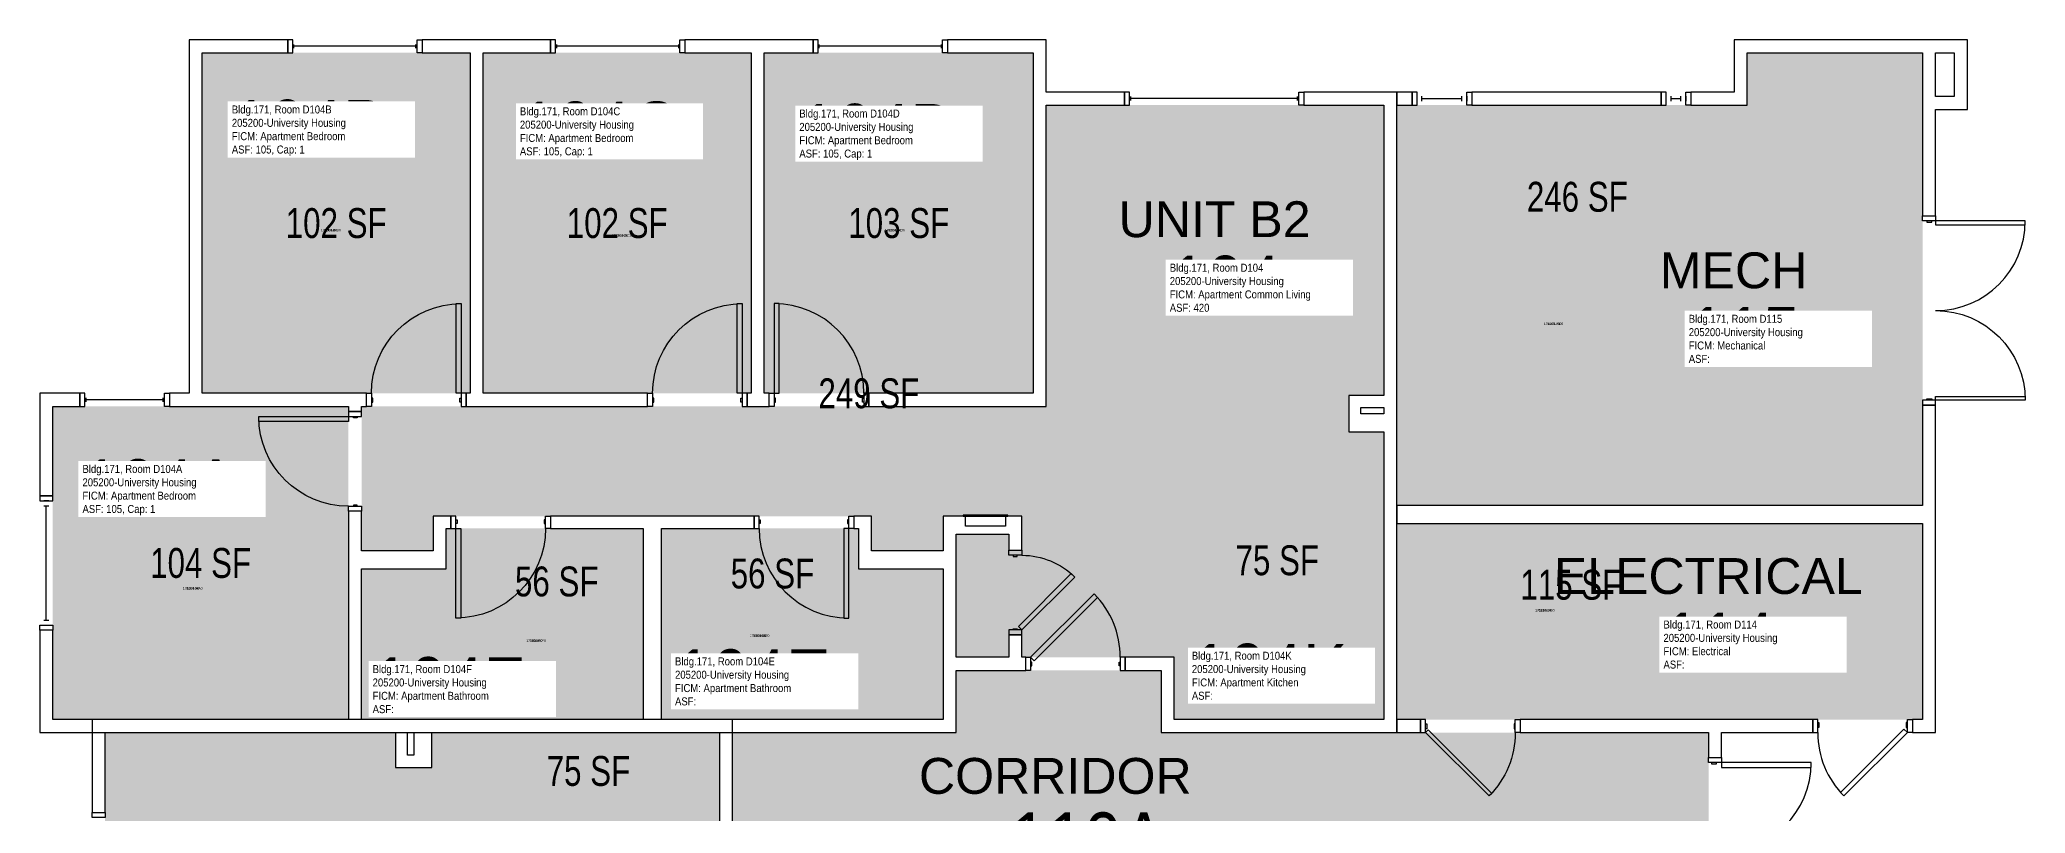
# Model space of a CAD drawing. Header units: inches. Extents: x -179 to 1729, y 245 to 1632.
# Drawn here: x -102 to 696, y 1321 to 1632 of the extents above; entities that cross this region are included whole.
import ezdxf
from ezdxf.enums import TextEntityAlignment as Align

# ---------------------------------------------------------------- set-up
doc = ezdxf.new("R2010")
doc.units = ezdxf.units.IN
doc.header["$LTSCALE"] = 48
doc.header["$MEASUREMENT"] = 0
for name, color, linetype in [('A-DOOR', 2, 'Continuous'), ('A-GLAZ', 1, 'Continuous'), ('A-IDEN-RNUM', 7, 'Continuous'), ('A-IDEN-SNUM', 4, 'Continuous'), ('A-IDEN-VNUM', 4, 'Continuous'), ('A-MISC', 2, 'Continuous'), ('A-WALL', 5, 'Continuous'), ('AREA-TEXT', 3, 'Continuous'), ('Rooms-Category-Color', 7, 'Continuous'), ('Rooms-College-Color', 7, 'Continuous'), ('Rooms-Department-Color', 7, 'Continuous'), ('Rooms-Division-Color', 7, 'Continuous'), ('Rooms-Information', 7, 'Continuous')]:
    doc.layers.add(name, color=color, linetype=linetype)
doc.styles.add('CP_AREA', font='arial.ttf', dxfattribs={"height": 15})
doc.styles.add('CP_ROOMSNUMBER', font='arial.ttf', dxfattribs={"height": 1})
doc.styles.add('CP_ROOMVNUMBER', font='arial.ttf', dxfattribs={"width": 0.85, "height": 0.075})
doc.styles.get("Standard").update_dxf_attribs({"font": 'arial.ttf'})

msp = doc.modelspace()

# ---------------------------------------------------------------- hatches: boundary and pattern name
h = msp.add_hatch()
h.set_pattern_fill('ANSI31', color=256, style=0)
h.set_pattern_definition([(45, (-160.85672, 2004.84335), (-0.088388348, 0.088388348), [])])
h.paths.add_polyline_path([(170.61, 1420.89), (229.35, 1420.89), (229.35, 1411.68), (170.61, 1411.68)], flags=9)
at = {"layer": 'Rooms-Category-Color', "true_color": 0x728ef3}
for points in [[(-36.38, 1490), (-36.38, 1626.75), (71.25, 1626.75), (71.25, 1490)], [(76.5, 1626.75), (76.5, 1490), (184.12, 1490), (184.12, 1626.75)], [(297.37, 1626.75), (189.37, 1626.75), (189.37, 1490), (297.37, 1490)], [(438.12, 1489.13), (353.98, 1489.13), (353.98, 1384), (292.86, 1384), (292.86, 1392.95), (287.61, 1392.95), (287.61, 1384), (266.41, 1384), (266.41, 1433.38), (287.61, 1433.38), (287.61, 1426.95), (292.86, 1426.95), (292.86, 1440.63), (261.16, 1440.63), (261.16, 1426.75), (232.41, 1426.75), (232.41, 1440.63), (56.37, 1440.63), (56.37, 1426.75), (27.62, 1426.75), (27.62, 1484.75), (302.62, 1484.75), (302.62, 1605.75), (438.12, 1605.75)], [(-96.38, 1359), (-96.38, 1484.75), (22.37, 1484.75), (22.37, 1359)], [(353.98, 1359), (353.98, 1489.13), (424.12, 1489.13), (424.12, 1474.5), (438.12, 1474.5), (438.12, 1359)], [(27.62, 1359), (27.62, 1419.5), (61.62, 1419.5), (61.62, 1435.75), (140.77, 1435.75), (140.77, 1359)], [(148.02, 1359), (148.02, 1435.75), (227.16, 1435.75), (227.16, 1419.5), (261.16, 1419.5), (261.16, 1359)], [(41.25, 1353.75), (41.25, 1269.61), (146.67, 1269.49), (146.67, 1208.36), (137.42, 1208.48), (137.42, 1203.23), (146.37, 1203.23), (146.37, 1182.03), (97, 1182.03), (97, 1203.23), (103.42, 1203.23), (103.42, 1208.48), (89.75, 1208.48), (89.75, 1176.78), (103.62, 1176.78), (103.62, 1147.66), (89.75, 1147.85), (89.75, 972.19), (103.62, 972), (103.62, 943.25), (45.62, 943.25), (45.62, 1218.25), (-75.38, 1218.25), (-75.38, 1353.75)], [(171.38, 1269.61), (41.25, 1269.61), (41.25, 1339.75), (55.88, 1339.75), (55.88, 1353.75), (171.38, 1353.75)]]:
    msp.add_hatch(color=171, dxfattribs=at).paths.add_polyline_path(points)
at = {"layer": 'Rooms-Category-Color', "true_color": 0xadadad}
for points in [[(443.37, 1605.75), (584.12, 1605.75), (584.12, 1626.75), (654.53, 1626.75), (654.53, 1444.96), (443.37, 1444.96)], [(443.37, 1359), (443.37, 1437.71), (654.53, 1437.71), (654.53, 1359)], [(553.46, 1248.87), (553.46, 1285.75), (568.58, 1285.75), (568.58, 1353.75), (348.73, 1353.75), (348.73, 1378.75), (266.41, 1378.75), (266.41, 1353.75), (176.62, 1353.75), (176.62, 1264.36), (151.63, 1264.36), (151.63, 1182.03), (176.62, 1182.03), (176.62, 594.37), (236.63, 594.37), (236.63, 985.16), (261.63, 985.16), (261.63, 1067.48), (236.63, 1067.48), (236, 1270.38), (381, 1270.38), (381, 1248.88)]]:
    msp.add_hatch(color=253, dxfattribs=at).paths.add_polyline_path(points)
at = {"layer": 'Rooms-College-Color', "true_color": 0xadadad}
for points in [[(-36.38, 1490), (-36.38, 1626.75), (71.25, 1626.75), (71.25, 1490)], [(76.5, 1626.75), (76.5, 1490), (184.12, 1490), (184.12, 1626.75)], [(297.37, 1626.75), (189.37, 1626.75), (189.37, 1490), (297.37, 1490)], [(443.37, 1605.75), (584.12, 1605.75), (584.12, 1626.75), (654.53, 1626.75), (654.53, 1444.96), (443.37, 1444.96)], [(438.12, 1489.13), (353.98, 1489.13), (353.98, 1384), (292.86, 1384), (292.86, 1392.95), (287.61, 1392.95), (287.61, 1384), (266.41, 1384), (266.41, 1433.38), (287.61, 1433.38), (287.61, 1426.95), (292.86, 1426.95), (292.86, 1440.63), (261.16, 1440.63), (261.16, 1426.75), (232.41, 1426.75), (232.41, 1440.63), (56.37, 1440.63), (56.37, 1426.75), (27.62, 1426.75), (27.62, 1484.75), (302.62, 1484.75), (302.62, 1605.75), (438.12, 1605.75)], [(-96.38, 1359), (-96.38, 1484.75), (22.37, 1484.75), (22.37, 1359)], [(353.98, 1359), (353.98, 1489.13), (424.12, 1489.13), (424.12, 1474.5), (438.12, 1474.5), (438.12, 1359)], [(27.62, 1359), (27.62, 1419.5), (61.62, 1419.5), (61.62, 1435.75), (140.77, 1435.75), (140.77, 1359)], [(148.02, 1359), (148.02, 1435.75), (227.16, 1435.75), (227.16, 1419.5), (261.16, 1419.5), (261.16, 1359)], [(443.37, 1359), (443.37, 1437.71), (654.53, 1437.71), (654.53, 1359)], [(553.46, 1248.87), (553.46, 1285.75), (568.58, 1285.75), (568.58, 1353.75), (348.73, 1353.75), (348.73, 1378.75), (266.41, 1378.75), (266.41, 1353.75), (176.62, 1353.75), (176.62, 1264.36), (151.63, 1264.36), (151.63, 1182.03), (176.62, 1182.03), (176.62, 594.37), (236.63, 594.37), (236.63, 985.16), (261.63, 985.16), (261.63, 1067.48), (236.63, 1067.48), (236, 1270.38), (381, 1270.38), (381, 1248.88)], [(41.25, 1353.75), (41.25, 1269.61), (146.67, 1269.49), (146.67, 1208.36), (137.42, 1208.48), (137.42, 1203.23), (146.37, 1203.23), (146.37, 1182.03), (97, 1182.03), (97, 1203.23), (103.42, 1203.23), (103.42, 1208.48), (89.75, 1208.48), (89.75, 1176.78), (103.62, 1176.78), (103.62, 1147.66), (89.75, 1147.85), (89.75, 972.19), (103.62, 972), (103.62, 943.25), (45.62, 943.25), (45.62, 1218.25), (-75.38, 1218.25), (-75.38, 1353.75)], [(171.38, 1269.61), (41.25, 1269.61), (41.25, 1339.75), (55.88, 1339.75), (55.88, 1353.75), (171.38, 1353.75)]]:
    msp.add_hatch(color=253, dxfattribs=at).paths.add_polyline_path(points)
at = {"layer": 'Rooms-Department-Color', "true_color": 0x604aed}
for points in [[(-36.38, 1490), (-36.38, 1626.75), (71.25, 1626.75), (71.25, 1490)], [(76.5, 1626.75), (76.5, 1490), (184.12, 1490), (184.12, 1626.75)], [(297.37, 1626.75), (189.37, 1626.75), (189.37, 1490), (297.37, 1490)], [(438.12, 1489.13), (353.98, 1489.13), (353.98, 1384), (292.86, 1384), (292.86, 1392.95), (287.61, 1392.95), (287.61, 1384), (266.41, 1384), (266.41, 1433.38), (287.61, 1433.38), (287.61, 1426.95), (292.86, 1426.95), (292.86, 1440.63), (261.16, 1440.63), (261.16, 1426.75), (232.41, 1426.75), (232.41, 1440.63), (56.37, 1440.63), (56.37, 1426.75), (27.62, 1426.75), (27.62, 1484.75), (302.62, 1484.75), (302.62, 1605.75), (438.12, 1605.75)], [(-96.38, 1359), (-96.38, 1484.75), (22.37, 1484.75), (22.37, 1359)], [(353.98, 1359), (353.98, 1489.13), (424.12, 1489.13), (424.12, 1474.5), (438.12, 1474.5), (438.12, 1359)], [(27.62, 1359), (27.62, 1419.5), (61.62, 1419.5), (61.62, 1435.75), (140.77, 1435.75), (140.77, 1359)], [(148.02, 1359), (148.02, 1435.75), (227.16, 1435.75), (227.16, 1419.5), (261.16, 1419.5), (261.16, 1359)], [(41.25, 1353.75), (41.25, 1269.61), (146.67, 1269.49), (146.67, 1208.36), (137.42, 1208.48), (137.42, 1203.23), (146.37, 1203.23), (146.37, 1182.03), (97, 1182.03), (97, 1203.23), (103.42, 1203.23), (103.42, 1208.48), (89.75, 1208.48), (89.75, 1176.78), (103.62, 1176.78), (103.62, 1147.66), (89.75, 1147.85), (89.75, 972.19), (103.62, 972), (103.62, 943.25), (45.62, 943.25), (45.62, 1218.25), (-75.38, 1218.25), (-75.38, 1353.75)], [(171.38, 1269.61), (41.25, 1269.61), (41.25, 1339.75), (55.88, 1339.75), (55.88, 1353.75), (171.38, 1353.75)]]:
    msp.add_hatch(color=173, dxfattribs=at).paths.add_polyline_path(points)
at = {"layer": 'Rooms-Department-Color', "true_color": 0xacacac}
for points in [[(443.37, 1605.75), (584.12, 1605.75), (584.12, 1626.75), (654.53, 1626.75), (654.53, 1444.96), (443.37, 1444.96)], [(443.37, 1359), (443.37, 1437.71), (654.53, 1437.71), (654.53, 1359)], [(553.46, 1248.87), (553.46, 1285.75), (568.58, 1285.75), (568.58, 1353.75), (348.73, 1353.75), (348.73, 1378.75), (266.41, 1378.75), (266.41, 1353.75), (176.62, 1353.75), (176.62, 1264.36), (151.63, 1264.36), (151.63, 1182.03), (176.62, 1182.03), (176.62, 594.37), (236.63, 594.37), (236.63, 985.16), (261.63, 985.16), (261.63, 1067.48), (236.63, 1067.48), (236, 1270.38), (381, 1270.38), (381, 1248.88)]]:
    msp.add_hatch(color=253, dxfattribs=at).paths.add_polyline_path(points)
at = {"layer": 'Rooms-Division-Color', "true_color": 0x604aed}
for points in [[(-36.38, 1490), (-36.38, 1626.75), (71.25, 1626.75), (71.25, 1490)], [(76.5, 1626.75), (76.5, 1490), (184.12, 1490), (184.12, 1626.75)], [(297.37, 1626.75), (189.37, 1626.75), (189.37, 1490), (297.37, 1490)], [(438.12, 1489.13), (353.98, 1489.13), (353.98, 1384), (292.86, 1384), (292.86, 1392.95), (287.61, 1392.95), (287.61, 1384), (266.41, 1384), (266.41, 1433.38), (287.61, 1433.38), (287.61, 1426.95), (292.86, 1426.95), (292.86, 1440.63), (261.16, 1440.63), (261.16, 1426.75), (232.41, 1426.75), (232.41, 1440.63), (56.37, 1440.63), (56.37, 1426.75), (27.62, 1426.75), (27.62, 1484.75), (302.62, 1484.75), (302.62, 1605.75), (438.12, 1605.75)], [(-96.38, 1359), (-96.38, 1484.75), (22.37, 1484.75), (22.37, 1359)], [(353.98, 1359), (353.98, 1489.13), (424.12, 1489.13), (424.12, 1474.5), (438.12, 1474.5), (438.12, 1359)], [(27.62, 1359), (27.62, 1419.5), (61.62, 1419.5), (61.62, 1435.75), (140.77, 1435.75), (140.77, 1359)], [(148.02, 1359), (148.02, 1435.75), (227.16, 1435.75), (227.16, 1419.5), (261.16, 1419.5), (261.16, 1359)], [(41.25, 1353.75), (41.25, 1269.61), (146.67, 1269.49), (146.67, 1208.36), (137.42, 1208.48), (137.42, 1203.23), (146.37, 1203.23), (146.37, 1182.03), (97, 1182.03), (97, 1203.23), (103.42, 1203.23), (103.42, 1208.48), (89.75, 1208.48), (89.75, 1176.78), (103.62, 1176.78), (103.62, 1147.66), (89.75, 1147.85), (89.75, 972.19), (103.62, 972), (103.62, 943.25), (45.62, 943.25), (45.62, 1218.25), (-75.38, 1218.25), (-75.38, 1353.75)], [(171.38, 1269.61), (41.25, 1269.61), (41.25, 1339.75), (55.88, 1339.75), (55.88, 1353.75), (171.38, 1353.75)]]:
    msp.add_hatch(color=173, dxfattribs=at).paths.add_polyline_path(points)
at = {"layer": 'Rooms-Division-Color', "true_color": 0xadadad}
for points in [[(443.37, 1605.75), (584.12, 1605.75), (584.12, 1626.75), (654.53, 1626.75), (654.53, 1444.96), (443.37, 1444.96)], [(443.37, 1359), (443.37, 1437.71), (654.53, 1437.71), (654.53, 1359)], [(553.46, 1248.87), (553.46, 1285.75), (568.58, 1285.75), (568.58, 1353.75), (348.73, 1353.75), (348.73, 1378.75), (266.41, 1378.75), (266.41, 1353.75), (176.62, 1353.75), (176.62, 1264.36), (151.63, 1264.36), (151.63, 1182.03), (176.62, 1182.03), (176.62, 594.37), (236.63, 594.37), (236.63, 985.16), (261.63, 985.16), (261.63, 1067.48), (236.63, 1067.48), (236, 1270.38), (381, 1270.38), (381, 1248.88)]]:
    msp.add_hatch(color=253, dxfattribs=at).paths.add_polyline_path(points)

# ---------------------------------------------------------------- linework, layer by layer
at = {"layer": 'A-DOOR'}
for p, q in [((654.53, 1559.22), (654.53, 1561.22)), ((654.53, 1561.22), (659.78, 1561.22)), ((659.78, 1559.22), (654.53, 1559.22)), ((656.28, 1559.22), (656.28, 1558.72)), ((658.28, 1559.22), (656.28, 1559.22)), ((656.28, 1558.72), (658.28, 1558.72)), ((658.28, 1558.72), (658.28, 1559.22)), ((659.78, 1561.22), (659.78, 1559.22)), ((659.78, 1559.22), (659.78, 1557.72)), ((695.78, 1559.22), (659.78, 1559.22)), ((659.78, 1557.72), (695.78, 1557.72)), ((695.78, 1557.72), (695.78, 1559.22)), ((654.53, 1487.22), (654.53, 1485.22)), ((659.78, 1487.22), (654.53, 1487.22)), ((654.53, 1485.22), (659.78, 1485.22)), ((656.28, 1487.22), (656.28, 1487.72)), ((656.28, 1487.72), (658.28, 1487.72)), ((658.28, 1487.22), (656.28, 1487.22)), ((658.28, 1487.72), (658.28, 1487.22)), ((659.78, 1487.22), (659.78, 1488.72)), ((659.78, 1488.72), (695.78, 1488.72)), ((695.78, 1487.22), (659.78, 1487.22)), ((659.78, 1485.22), (659.78, 1487.22)), ((695.78, 1488.72), (695.78, 1487.22)), ((454.96, 1359), (452.96, 1359)), ((452.96, 1359), (452.96, 1353.75)), ((454.96, 1353.75), (454.96, 1359)), ((454.96, 1357.25), (455.46, 1357.25)), ((454.96, 1355.25), (454.96, 1357.25)), ((455.46, 1357.25), (455.46, 1355.25)), ((490.96, 1357.25), (490.46, 1357.25)), ((490.46, 1357.25), (490.46, 1355.25)), ((490.96, 1359), (492.96, 1359)), ((490.96, 1353.75), (490.96, 1359)), ((490.96, 1355.25), (490.96, 1357.25)), ((492.96, 1359), (492.96, 1353.75)), ((612.42, 1359), (610.42, 1359)), ((610.42, 1359), (610.42, 1353.75)), ((612.42, 1353.75), (612.42, 1359)), ((612.42, 1357.75), (612.92, 1357.75)), ((612.42, 1355.75), (612.42, 1357.75)), ((612.92, 1355.75), (612.42, 1355.75)), ((612.92, 1357.75), (612.92, 1355.75)), ((648.42, 1357.75), (647.92, 1357.75)), ((647.92, 1357.75), (647.92, 1355.75)), ((647.92, 1355.75), (648.42, 1355.75)), ((648.42, 1359), (650.42, 1359)), ((648.42, 1353.75), (648.42, 1359)), ((648.42, 1355.75), (648.42, 1357.75)), ((650.42, 1359), (650.42, 1353.75)), ((452.96, 1353.75), (454.96, 1353.75)), ((455.46, 1355.25), (454.96, 1355.25)), ((454.96, 1353.75), (456.02, 1354.81)), ((480.42, 1328.29), (454.96, 1353.75)), ((456.02, 1354.81), (481.48, 1329.35)), ((490.46, 1355.25), (490.96, 1355.25)), ((492.96, 1353.75), (490.96, 1353.75)), ((610.42, 1353.75), (612.42, 1353.75)), ((647, 1355.16), (621.54, 1329.71)), ((622.96, 1328.29), (648.42, 1353.75)), ((648.42, 1353.75), (647, 1355.16)), ((650.42, 1353.75), (648.42, 1353.75)), ((568.58, 1341.75), (568.58, 1343.75)), ((568.58, 1343.75), (573.83, 1343.75)), ((573.83, 1341.75), (568.58, 1341.75)), ((569.83, 1341.75), (569.83, 1341.25)), ((571.83, 1341.75), (569.83, 1341.75)), ((569.83, 1341.25), (571.83, 1341.25)), ((571.83, 1341.25), (571.83, 1341.75)), ((573.83, 1343.75), (573.83, 1341.75)), ((573.83, 1341.75), (573.83, 1339.75)), ((609.83, 1341.75), (573.83, 1341.75)), ((573.83, 1339.75), (609.83, 1339.75)), ((609.83, 1339.75), (609.83, 1341.75)), ((481.48, 1329.35), (480.42, 1328.29)), ((621.54, 1329.71), (622.96, 1328.29))]:
    msp.add_line(p, q, dxfattribs=at)
for points in [[(67.62, 1490), (65.62, 1490), (65.62, 1526), (67.62, 1526)], [(180.5, 1490), (178.5, 1490), (178.5, 1526), (180.5, 1526)], [(193.37, 1490), (195.37, 1490), (195.37, 1526), (193.37, 1526)], [(31.62, 1484.75), (29.62, 1484.75), (29.62, 1490), (31.62, 1490)], [(31.62, 1486.5), (32.12, 1486.5), (32.12, 1488), (31.62, 1488)], [(67.62, 1486.5), (67.12, 1486.5), (67.12, 1488), (67.62, 1488)], [(67.62, 1484.75), (69.62, 1484.75), (69.62, 1490), (67.62, 1490)], [(144.5, 1484.75), (142.5, 1484.75), (142.5, 1490), (144.5, 1490)], [(144.5, 1486.5), (145, 1486.5), (145, 1488), (144.5, 1488)], [(180.5, 1486.5), (180, 1486.5), (180, 1488), (180.5, 1488)], [(180.5, 1484.75), (182.5, 1484.75), (182.5, 1490), (180.5, 1490)], [(193.37, 1484.75), (191.37, 1484.75), (191.37, 1490), (193.37, 1490)], [(193.37, 1486.5), (193.87, 1486.5), (193.87, 1488), (193.37, 1488)], [(229.37, 1486.5), (228.87, 1486.5), (228.87, 1488), (229.37, 1488)], [(229.37, 1484.75), (231.37, 1484.75), (231.37, 1490), (229.37, 1490)], [(22.37, 1480.63), (22.37, 1478.63), (-13.63, 1478.63), (-13.63, 1480.63)], [(27.62, 1480.63), (27.62, 1482.63), (22.37, 1482.63), (22.37, 1480.63)], [(25.87, 1480.63), (25.87, 1480.13), (24.37, 1480.13), (24.37, 1480.63)], [(27.62, 1444.63), (27.62, 1442.63), (22.37, 1442.63), (22.37, 1444.63)], [(25.87, 1444.63), (25.87, 1445.13), (24.37, 1445.13), (24.37, 1444.63)], [(65.52, 1440.63), (63.52, 1440.63), (63.52, 1435.75), (65.52, 1435.75)], [(65.52, 1439.25), (66.02, 1439.25), (66.02, 1437.75), (65.52, 1437.75)], [(65.52, 1435.75), (67.52, 1435.75), (67.52, 1399.75), (65.52, 1399.75)], [(101.52, 1439.25), (101.02, 1439.25), (101.02, 1437.75), (101.52, 1437.75)], [(101.52, 1440.63), (103.52, 1440.63), (103.52, 1435.75), (101.52, 1435.75)], [(187.27, 1440.63), (185.27, 1440.63), (185.27, 1435.75), (187.27, 1435.75)], [(187.27, 1439.25), (187.77, 1439.25), (187.77, 1437.75), (187.27, 1437.75)], [(223.27, 1435.75), (221.27, 1435.75), (221.27, 1399.75), (223.27, 1399.75)], [(223.27, 1439.25), (222.77, 1439.25), (222.77, 1437.75), (223.27, 1437.75)], [(223.27, 1440.63), (225.27, 1440.63), (225.27, 1435.75), (223.27, 1435.75)], [(287.61, 1424.95), (287.61, 1426.95), (292.86, 1426.95), (292.86, 1424.95)], [(289.36, 1424.95), (289.36, 1424.45), (290.86, 1424.45), (290.86, 1424.95)], [(292.86, 1394.95), (291.44, 1396.36), (312.66, 1417.58), (314.07, 1416.16)], [(296.34, 1384), (297.76, 1382.59), (323.21, 1408.04), (321.8, 1409.46)], [(287.61, 1394.95), (287.61, 1392.95), (292.86, 1392.95), (292.86, 1394.95)], [(289.36, 1394.95), (289.36, 1395.45), (290.86, 1395.45), (290.86, 1394.95)], [(296.34, 1378.75), (294.34, 1378.75), (294.34, 1384), (296.34, 1384)], [(296.34, 1380.5), (296.84, 1380.5), (296.84, 1382), (296.34, 1382)], [(332.34, 1380.5), (331.84, 1380.5), (331.84, 1382), (332.34, 1382)], [(332.34, 1378.75), (334.34, 1378.75), (334.34, 1384), (332.34, 1384)]]:
    msp.add_lwpolyline(points, close=True, dxfattribs=at)
for centre, start, end in [((659.78, 1559.22), 270, 0), ((193.37, 1490), 0, 90), ((223.27, 1435.75), 180, 270), ((296.34, 1384), 0, 45), ((648.42, 1353.75), 180, 225), ((573.83, 1341.75), 270, 0)]:
    msp.add_arc(centre, 36, start, end, dxfattribs=at)
at = {"layer": 'A-DOOR', "extrusion": (0, 0, -1)}
for centre, radius, start, end in [((-67.62, 1490), 36, 0, 90), ((-180.5, 1490), 36, 0, 90), ((-659.78, 1487.22), 36, 90, 180), ((-22.37, 1480.63), 36, 270, 0), ((-65.52, 1435.75), 36, 180, 270), ((-292.86, 1394.95), 30, 90, 135), ((-454.96, 1353.75), 36, 180, 225)]:
    msp.add_arc(centre, radius, start, end, dxfattribs=at)
at = {"layer": 'A-GLAZ'}
for p, q in [((0.47, 1628.63), (0.47, 1630.13)), ((49.47, 1629.38), (0.47, 1629.38)), ((49.47, 1628.63), (49.47, 1630.13)), ((106, 1628.63), (106, 1630.13)), ((155, 1629.38), (106, 1629.38)), ((155, 1628.63), (155, 1630.13)), ((211.47, 1628.63), (211.47, 1630.13)), ((260.47, 1629.38), (211.47, 1629.38)), ((260.47, 1628.63), (260.47, 1630.13)), ((451.5, 1611), (449.5, 1611)), ((449.5, 1611), (449.5, 1605.75)), ((451.5, 1605.75), (451.5, 1611)), ((471.5, 1611), (473.5, 1611)), ((471.5, 1605.75), (471.5, 1611)), ((473.5, 1611), (473.5, 1605.75)), ((551.5, 1611), (549.5, 1611)), ((549.5, 1611), (549.5, 1605.75)), ((551.5, 1605.75), (551.5, 1611)), ((559.5, 1611), (561.5, 1611)), ((559.5, 1605.75), (559.5, 1611)), ((561.5, 1611), (561.5, 1605.75)), ((336.51, 1607.63), (336.51, 1609.13)), ((403.51, 1608.38), (336.51, 1608.38)), ((403.51, 1607.63), (403.51, 1609.13)), ((449.5, 1605.75), (451.5, 1605.75)), ((451.5, 1607.38), (451.5, 1609.38)), ((453.5, 1607.38), (453.5, 1609.38)), ((453.5, 1608.38), (469.5, 1608.38)), ((469.5, 1607.38), (469.5, 1609.38)), ((471.5, 1609.38), (471.5, 1607.38)), ((473.5, 1605.75), (471.5, 1605.75)), ((549.5, 1605.75), (551.5, 1605.75)), ((551.5, 1607.38), (551.5, 1609.38)), ((553.5, 1607.38), (553.5, 1609.38)), ((553.5, 1608.38), (557.5, 1608.38)), ((557.5, 1607.38), (557.5, 1609.38)), ((559.5, 1609.38), (559.5, 1607.38)), ((561.5, 1605.75), (559.5, 1605.75)), ((-82.99, 1486.63), (-82.99, 1488.13)), ((-51.99, 1487.38), (-82.99, 1487.38)), ((-51.99, 1486.63), (-51.99, 1488.13)), ((-96.38, 1448.87), (-101.63, 1448.87)), ((-101.63, 1448.87), (-101.63, 1446.87)), ((-101.63, 1446.87), (-96.38, 1446.87)), ((-98, 1446.87), (-100, 1446.87)), ((-100, 1444.87), (-98, 1444.87)), ((-99, 1398.87), (-99, 1444.87)), ((-96.38, 1446.87), (-96.38, 1448.87)), ((-101.63, 1396.87), (-96.38, 1396.87)), ((-101.63, 1394.87), (-101.63, 1396.87)), ((-100, 1398.87), (-98, 1398.87)), ((-100, 1396.87), (-98, 1396.87)), ((-96.38, 1396.87), (-96.38, 1394.87)), ((-96.38, 1394.87), (-101.63, 1394.87))]:
    msp.add_line(p, q, dxfattribs=at)
for points in [[(-0.03, 1632), (-2.03, 1632), (-2.03, 1626.75), (-0.03, 1626.75)], [(49.97, 1632), (51.97, 1632), (51.97, 1626.75), (49.97, 1626.75)], [(105.5, 1632), (103.5, 1632), (103.5, 1626.75), (105.5, 1626.75)], [(155.5, 1632), (157.5, 1632), (157.5, 1626.75), (155.5, 1626.75)], [(210.97, 1632), (208.97, 1632), (208.97, 1626.75), (210.97, 1626.75)], [(260.97, 1632), (262.97, 1632), (262.97, 1626.75), (260.97, 1626.75)], [(336.01, 1611), (334.01, 1611), (334.01, 1605.75), (336.01, 1605.75)], [(404.01, 1611), (406.01, 1611), (406.01, 1605.75), (404.01, 1605.75)], [(-83.49, 1490), (-85.49, 1490), (-85.49, 1484.75), (-83.49, 1484.75)], [(-51.49, 1490), (-49.49, 1490), (-49.49, 1484.75), (-51.49, 1484.75)], [(-80.62, 1319.63), (-80.62, 1321.63), (-75.38, 1321.63), (-75.38, 1319.63)]]:
    msp.add_lwpolyline(points, close=True, dxfattribs=at)
at = {"layer": 'A-MISC'}
msp.add_lwpolyline([(287.2, 1440.63), (287.2, 1441.13), (269.2, 1441.13), (269.2, 1440.63)], close=True, dxfattribs=at)
msp.add_lwpolyline([(286.2, 1440.63), (286.2, 1436.63), (270.2, 1436.63), (270.2, 1440.63)], dxfattribs=at)
at = {"layer": 'A-WALL'}
for p, q in [((-41.63, 1632), (-41.63, 1490)), ((-2.03, 1632), (-41.63, 1632)), ((-36.38, 1490), (-36.38, 1626.75)), ((-36.38, 1626.75), (-2.03, 1626.75)), ((-2.03, 1626.75), (-2.03, 1632)), ((51.97, 1632), (51.97, 1626.75)), ((103.5, 1632), (51.97, 1632)), ((51.97, 1626.75), (71.25, 1626.75)), ((71.25, 1626.75), (71.25, 1490)), ((76.5, 1490), (76.5, 1626.75)), ((76.5, 1626.75), (103.5, 1626.75)), ((103.5, 1626.75), (103.5, 1632)), ((208.97, 1632), (157.5, 1632)), ((157.5, 1632), (157.5, 1626.75)), ((157.5, 1626.75), (184.12, 1626.75)), ((184.12, 1626.75), (184.12, 1490)), ((189.37, 1626.75), (208.97, 1626.75)), ((189.37, 1490), (189.37, 1626.75)), ((208.97, 1626.75), (208.97, 1632)), ((302.62, 1632), (262.97, 1632)), ((262.97, 1632), (262.97, 1626.75)), ((262.97, 1626.75), (297.37, 1626.75)), ((297.37, 1626.75), (297.37, 1490)), ((302.62, 1611), (302.62, 1632)), ((578.87, 1632), (578.87, 1611)), ((672.53, 1632), (578.87, 1632)), ((584.12, 1605.75), (584.12, 1626.75)), ((584.12, 1626.75), (654.53, 1626.75)), ((654.53, 1626.75), (654.53, 1561.22)), ((659.78, 1609.25), (659.78, 1626.75)), ((659.78, 1626.75), (667.28, 1626.75)), ((667.28, 1626.75), (667.28, 1609.25)), ((672.53, 1604), (672.53, 1632)), ((334.01, 1611), (302.62, 1611)), ((334.01, 1605.75), (334.01, 1611)), ((443.37, 1611), (406.01, 1611)), ((406.01, 1611), (406.01, 1605.75)), ((449.5, 1611), (443.37, 1611)), ((443.37, 1611), (443.37, 1605.75)), ((443.37, 1353.75), (443.37, 1611)), ((449.5, 1605.75), (449.5, 1611)), ((549.5, 1611), (473.5, 1611)), ((473.5, 1611), (473.5, 1605.75)), ((549.5, 1605.75), (549.5, 1611)), ((578.87, 1611), (561.5, 1611)), ((561.5, 1611), (561.5, 1605.75)), ((302.62, 1484.75), (302.62, 1605.75)), ((302.62, 1605.75), (334.01, 1605.75)), ((406.01, 1605.75), (438.12, 1605.75)), ((438.12, 1605.75), (438.12, 1489.13)), ((443.37, 1605.75), (449.5, 1605.75)), ((473.5, 1605.75), (549.5, 1605.75)), ((561.5, 1605.75), (584.12, 1605.75)), ((667.28, 1609.25), (659.78, 1609.25)), ((659.78, 1561.22), (659.78, 1604)), ((659.78, 1604), (672.53, 1604)), ((654.53, 1561.22), (659.78, 1561.22)), ((-101.63, 1490), (-101.63, 1448.87)), ((-85.49, 1490), (-101.63, 1490)), ((-96.38, 1448.87), (-96.38, 1484.75)), ((-96.38, 1484.75), (-85.49, 1484.75)), ((-85.49, 1484.75), (-85.49, 1490)), ((-41.63, 1490), (-49.49, 1490)), ((-49.49, 1490), (-49.49, 1484.75)), ((-49.49, 1484.75), (-41, 1484.75)), ((-41, 1484.75), (22.37, 1484.75)), ((29.62, 1490), (-36.38, 1490)), ((22.37, 1484.75), (22.37, 1482.63)), ((27.62, 1484.75), (29.62, 1484.75)), ((27.62, 1482.63), (27.62, 1484.75)), ((29.62, 1484.75), (29.62, 1490)), ((71.25, 1490), (69.62, 1490)), ((69.62, 1490), (69.62, 1484.75)), ((69.62, 1484.75), (142.5, 1484.75)), ((142.5, 1490), (76.5, 1490)), ((142.5, 1484.75), (142.5, 1490)), ((184.12, 1490), (182.5, 1490)), ((182.5, 1490), (182.5, 1484.75)), ((182.5, 1484.75), (191.37, 1484.75)), ((191.37, 1490), (189.37, 1490)), ((191.37, 1484.75), (191.37, 1490)), ((297.37, 1490), (231.37, 1490)), ((231.37, 1490), (231.37, 1484.75)), ((231.37, 1484.75), (302.62, 1484.75)), ((424.12, 1489.13), (424.12, 1474.5)), ((438.12, 1489.13), (424.12, 1489.13)), ((429, 1481.75), (429, 1484.25)), ((429, 1484.25), (438.12, 1484.25)), ((438.12, 1484.25), (438.12, 1481.75)), ((659.78, 1485.22), (654.53, 1485.22)), ((654.53, 1485.22), (654.53, 1444.96)), ((659.78, 1353.75), (659.78, 1485.22)), ((22.37, 1482.63), (27.62, 1482.63)), ((438.12, 1481.75), (429, 1481.75)), ((424.12, 1474.5), (438.12, 1474.5)), ((438.12, 1474.5), (438.12, 1359)), ((-101.63, 1448.87), (-96.38, 1448.87)), ((654.53, 1444.96), (443.37, 1444.96)), ((443.37, 1444.96), (443.37, 1437.71)), ((27.62, 1442.63), (22.37, 1442.63)), ((22.37, 1442.63), (22.37, 1440)), ((22.37, 1440), (22.37, 1359)), ((27.62, 1440), (27.62, 1442.63)), ((27.62, 1426.75), (27.62, 1440)), ((63.52, 1440.63), (56.37, 1440.63)), ((56.37, 1440.63), (56.37, 1426.75)), ((61.62, 1435.75), (63.52, 1435.75)), ((61.62, 1419.5), (61.62, 1435.75)), ((63.52, 1435.75), (63.52, 1440.63)), ((185.27, 1440.63), (103.52, 1440.63)), ((103.52, 1440.63), (103.52, 1435.75)), ((103.52, 1435.75), (140.77, 1435.75)), ((140.77, 1435.75), (140.77, 1359)), ((148.02, 1435.75), (185.27, 1435.75)), ((148.02, 1359), (148.02, 1435.75)), ((185.27, 1435.75), (185.27, 1440.63)), ((232.41, 1440.63), (225.27, 1440.63)), ((225.27, 1440.63), (225.27, 1435.75)), ((225.27, 1435.75), (227.16, 1435.75)), ((227.16, 1435.75), (227.16, 1419.5)), ((232.41, 1426.75), (232.41, 1440.63)), ((292.86, 1440.63), (261.16, 1440.63)), ((261.16, 1440.63), (261.16, 1426.75)), ((292.86, 1426.95), (292.86, 1440.63)), ((443.37, 1437.71), (654.53, 1437.71)), ((654.53, 1437.71), (654.53, 1359)), ((266.41, 1433.38), (287.61, 1433.38)), ((266.41, 1384), (266.41, 1433.38)), ((287.61, 1433.38), (287.61, 1426.95)), ((56.37, 1426.75), (27.62, 1426.75)), ((27.62, 1359), (27.62, 1419.5)), ((27.62, 1419.5), (61.62, 1419.5)), ((227.16, 1419.5), (261.16, 1419.5)), ((261.16, 1426.75), (232.41, 1426.75)), ((261.16, 1419.5), (261.16, 1359)), ((287.61, 1426.95), (292.86, 1426.95)), ((-96.38, 1394.87), (-101.63, 1394.87)), ((-101.63, 1394.87), (-101.63, 1353.75)), ((-96.38, 1359), (-96.38, 1394.87)), ((292.86, 1392.95), (287.61, 1392.95)), ((287.61, 1392.95), (287.61, 1384)), ((292.86, 1384), (292.86, 1392.95)), ((287.61, 1384), (266.41, 1384)), ((294.34, 1384), (292.86, 1384)), ((294.34, 1378.75), (294.34, 1384)), ((353.98, 1384), (334.34, 1384)), ((334.34, 1384), (334.34, 1378.75)), ((353.98, 1359), (353.98, 1384)), ((266.41, 1378.75), (294.34, 1378.75)), ((266.41, 1353.75), (266.41, 1378.75)), ((334.34, 1378.75), (348.73, 1378.75)), ((348.73, 1378.75), (348.73, 1353.75)), ((-44.24, 1359), (-96.38, 1359)), ((22.37, 1359), (-96.38, 1359)), ((-80.62, 1359), (-80.62, 1321.63)), ((176.62, 1359), (-80.62, 1359)), ((140.77, 1359), (27.62, 1359)), ((261.16, 1359), (148.02, 1359)), ((176.62, 1264.36), (176.62, 1359)), ((438.12, 1359), (353.98, 1359)), ((452.96, 1359), (443.37, 1359)), ((443.37, 1359), (443.37, 1353.75)), ((452.96, 1353.75), (452.96, 1359)), ((610.42, 1359), (492.96, 1359)), ((492.96, 1359), (492.96, 1353.75)), ((610.42, 1353.75), (610.42, 1359)), ((654.53, 1359), (650.42, 1359)), ((650.42, 1359), (650.42, 1353.75)), ((-101.63, 1353.75), (-44.24, 1353.75)), ((-101.63, 1353.75), (27, 1353.75)), ((-75.38, 1321.63), (-75.38, 1353.75)), ((-75.38, 1353.75), (41.25, 1353.75)), ((27, 1353.75), (266.41, 1353.75)), ((41.25, 1353.75), (41.25, 1339.75)), ((46.13, 1353.75), (48.63, 1353.75)), ((46.13, 1344.62), (46.13, 1353.75)), ((48.63, 1353.75), (48.63, 1344.62)), ((55.88, 1353.75), (171.38, 1353.75)), ((55.88, 1339.75), (55.88, 1353.75)), ((171.38, 1353.75), (171.38, 1269.61)), ((348.73, 1353.75), (443.37, 1353.75)), ((443.37, 1353.75), (452.96, 1353.75)), ((492.96, 1353.75), (568.58, 1353.75)), ((568.58, 1353.75), (568.58, 1343.75)), ((573.83, 1353.75), (610.42, 1353.75)), ((573.83, 1343.75), (573.83, 1353.75)), ((650.42, 1353.75), (659.78, 1353.75)), ((41.25, 1339.75), (55.88, 1339.75)), ((48.63, 1344.62), (46.13, 1344.62)), ((568.58, 1343.75), (573.83, 1343.75)), ((-80.62, 1321.63), (-75.38, 1321.63))]:
    msp.add_line(p, q, dxfattribs=at)

# ---------------------------------------------------------------- texts
at = {"layer": 'A-IDEN-RNUM', "style": 'CP_ROOMSNUMBER', "width": 0.85}
for s, p in [('0104-B0', (15.28, 1555.01)), ('0104-D0', (241.76, 1555.01)), ('0104-C0', (132.1, 1552.86)), ('0104-00', (373.15, 1533.19)), ('0115-00', (506.32, 1517.4)), ('0104-A0', (-40.19, 1411.17)), ('0114-00', (502.83, 1402.37)), ('0104-F0', (97.71, 1390.16)), ('0104-E0', (187.46, 1392.19)), ('0104-K0', (382.34, 1377.96))]:
    msp.add_text(s, height=1, dxfattribs=at).set_placement(p, align=Align.CENTER)
at = {"layer": 'A-IDEN-SNUM', "style": 'CP_ROOMSNUMBER', "width": 0.85}
for s, p in [('1710D104B0', (15.28, 1555.01)), ('1710D104D0', (241.76, 1555.01)), ('1710D104C0', (132.1, 1552.86)), ('1710D10400', (373.15, 1533.19)), ('1710D11500', (506.32, 1517.4)), ('1710D104A0', (-40.19, 1411.17)), ('1710D11400', (502.83, 1402.37)), ('1710D104F0', (97.71, 1390.16)), ('1710D104E0', (187.46, 1392.19)), ('1710D104K0', (382.34, 1377.96))]:
    msp.add_text(s, height=1, dxfattribs=at).set_placement(p, align=Align.CENTER)
at = {"layer": 'A-IDEN-VNUM', "style": 'CP_ROOMVNUMBER', "width": 0.85}
for s, p in [('104B', (-24.47, 1585.33)), ('104C', (91.21, 1584.6)), ('104D', (203.44, 1583.7)), ('104', (352.21, 1522.71)), ('115', (560.63, 1502.19)), ('104A', (-84.45, 1440.97)), ('114', (550.48, 1379.42)), ('104K', (361.07, 1366.89)), ('104F', (32.08, 1361.51)), ('104E', (153.52, 1364.62)), ('110A', (288.23, 1299.16))]:
    msp.add_text(s, height=22.5, dxfattribs=at).set_placement(p)
at = {"layer": 'A-MISC'}
for s, p in [('UNIT B2', (370.21, 1552.71)), ('MECH', (578.63, 1532.19)), ('ELECTRICAL', (568.48, 1409.42)), ('CORRIDOR', (306.23, 1329.16))]:
    msp.add_text(s, height=14.4, dxfattribs=at).set_placement(p, align=Align.CENTER)
at = {"layer": 'AREA-TEXT', "style": 'CP_AREA', "width": 0.75}
for s, p in [('246 SF', (515.88, 1568.93)), ('102 SF', (17.44, 1558.37)), ('102 SF', (130.31, 1558.37)), ('103 SF', (243.37, 1558.37)), ('249 SF', (231.37, 1490)), ('104 SF', (-37, 1421.87)), ('75 SF', (395.39, 1422.96)), ('56 SF', (106.01, 1414.44)), ('56 SF', (192.65, 1417.64)), ('115 SF', (513.29, 1413.13)), ('75 SF', (118.74, 1338.35))]:
    msp.add_text(s, height=12, dxfattribs=at).set_placement(p, align=Align.MIDDLE_CENTER)

# ---------------------------------------------------------------- next in the draw order: texts
at = {"layer": 'Rooms-Information', "char_height": 3.2143, "width": 72, "attachment_point": 7, "style": 'CP_ROOMVNUMBER', "bg_fill": 3, "box_fill_scale": 1.5, "bg_fill_color": 256, "bg_fill_true_color": 13158600, "bg_fill_transparency": 0}
for s, insert in [('Bldg.171, Room D104B^M^J205200-University Housing^M^JFICM: Apartment Bedroom^M^JASF: 105, Cap: 1', (-24.47, 1585.33)), ('Bldg.171, Room D104C^M^J205200-University Housing^M^JFICM: Apartment Bedroom^M^JASF: 105, Cap: 1', (91.21, 1584.6)), ('Bldg.171, Room D104D^M^J205200-University Housing^M^JFICM: Apartment Bedroom^M^JASF: 105, Cap: 1', (203.44, 1583.7)), ('Bldg.171, Room D104^M^J205200-University Housing^M^JFICM: Apartment Common Living^M^JASF: 420', (352.21, 1522.71)), ('Bldg.171, Room D115^M^J205200-University Housing^M^JFICM: Mechanical^M^JASF: ', (560.63, 1502.19)), ('Bldg.171, Room D104A^M^J205200-University Housing^M^JFICM: Apartment Bedroom^M^JASF: 105, Cap: 1', (-84.45, 1440.97)), ('Bldg.171, Room D114^M^J205200-University Housing^M^JFICM: Electrical^M^JASF: ', (550.48, 1379.42)), ('Bldg.171, Room D104K^M^J205200-University Housing^M^JFICM: Apartment Kitchen^M^JASF: ', (361.07, 1366.89)), ('Bldg.171, Room D104F^M^J205200-University Housing^M^JFICM: Apartment Bathroom^M^JASF: ', (32.08, 1361.51)), ('Bldg.171, Room D104E^M^J205200-University Housing^M^JFICM: Apartment Bathroom^M^JASF: ', (153.52, 1364.62))]:
    msp.add_mtext(s, dxfattribs=dict(at, insert=insert))

doc.saveas('drawing.dxf')
